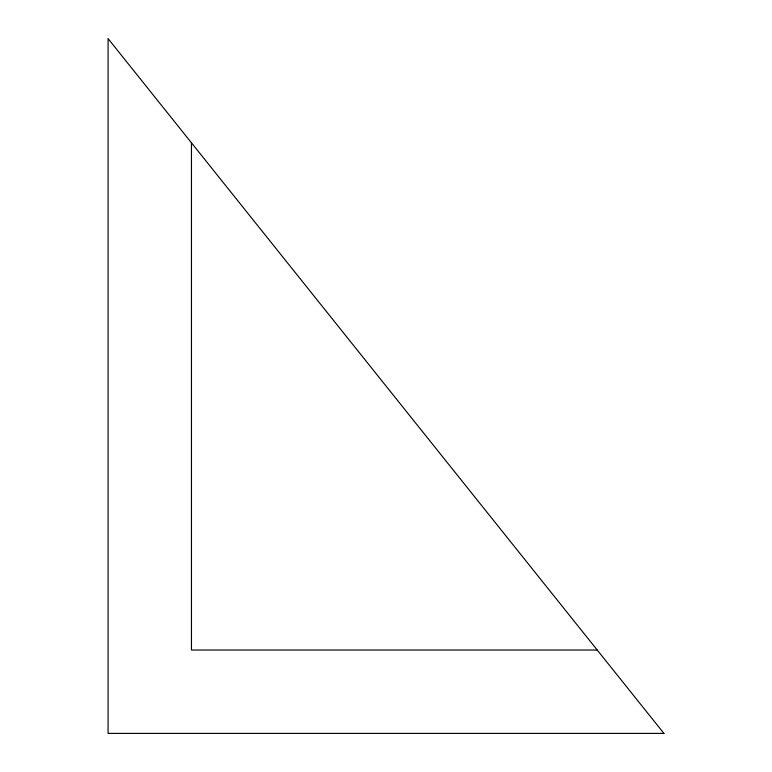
<?xml version="1.0" encoding="UTF-8"?>
<svg xmlns="http://www.w3.org/2000/svg" width="772" height="772" viewBox="0 0 772 772"><rect width="100%" height="100%" fill="white"/><g stroke="black" fill="none" stroke-linecap="round" stroke-linejoin="round"><path stroke-width="1.16" d="M597.219 650.024L191.456 650.024L191.456 142.82M663.92 733.4L108.08 733.4L108.08 38.6L663.92 733.4"/></g></svg>
